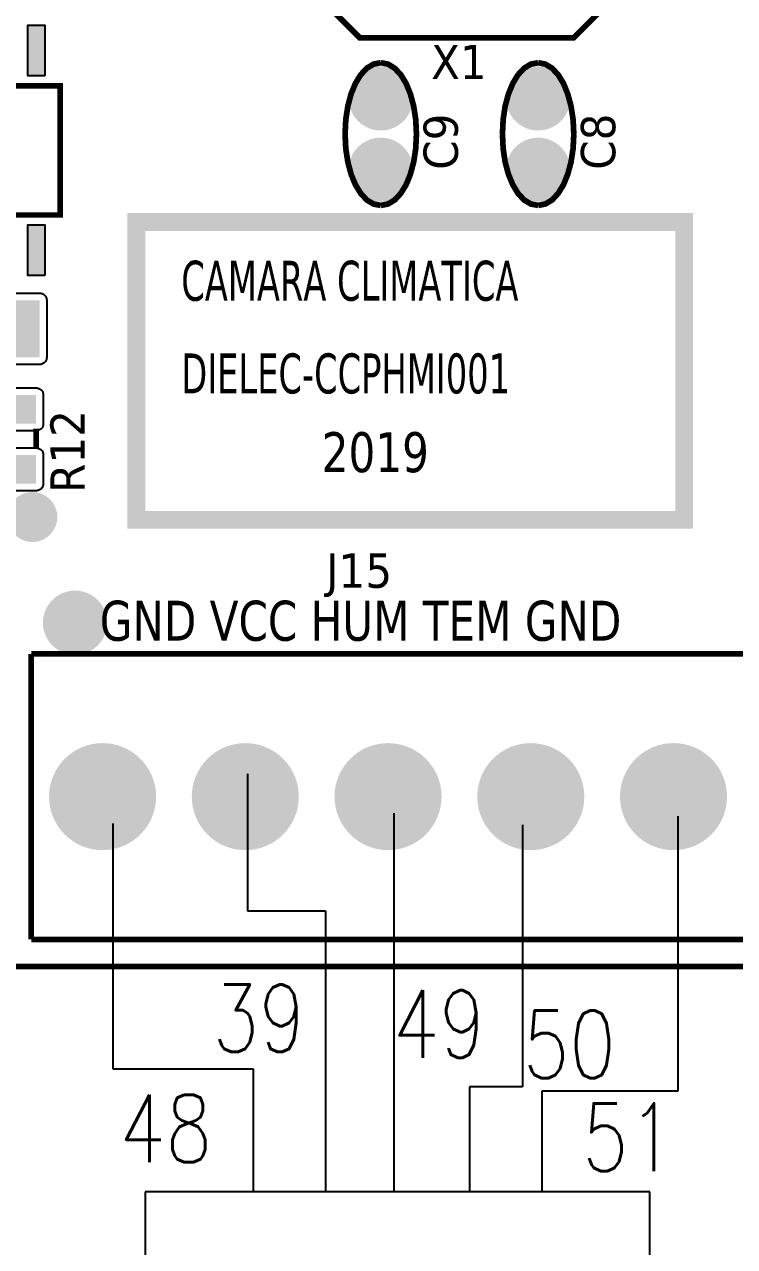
# Model space of a CAD drawing. Header units: millimetres. Extents: x 123.5 to 144.3, y 105.4 to 121.6.
# Drawn here: x 127.689 to 129.659, y 108.794 to 112.185 of the extents above; entities that cross this region are included whole.
import ezdxf
from ezdxf.enums import TextEntityAlignment as Align

# ---------------------------------------------------------------- set-up
doc = ezdxf.new("R2010")
doc.units = ezdxf.units.MM
for name, color, linetype in [('DESC', 250, 'Continuous'), ('MISC', 7, 'Continuous'), ('SYMS', 7, 'Continuous'), ('TAGS', 250, 'Continuous'), ('TERMS', 250, 'Continuous'), ('WIRES', 7, 'Continuous')]:
    doc.layers.add(name, color=color, linetype=linetype)
doc.layers.add('WIRENO', color=7, linetype='Continuous', true_color=0x000000)
doc.styles.get("Standard").update_dxf_attribs({"font": 'tahoma.ttf'})
doc.styles.add('WD', font='romans.shx')

# ---------------------------------------------------------------- blocks, each defined once
blk = doc.blocks.new('RPAD')
blk.add_trace([(-0.5, -0.5), (-0.5, 0.5), (0.5, -0.5), (0.5, 0.5)])
blk = doc.blocks.new('EPAD')
at = {"const_width": 0.5}
blk.add_lwpolyline([(-0.25, 0, 1), (0.25, 0, 1)], format="xyb", close=True, dxfattribs=at)
blk = doc.blocks.new('CCRPBoard')
for points, const_width in [([(128.0158, 111.7979), (133.3334, 111.7979), (133.3334, 115.2063), (128.0158, 115.2063), (128.0158, 111.7979)], 0.008), ([(128.0158, 111.7979), (133.3334, 111.7979), (133.3334, 115.2063), (128.0158, 115.2063), (128.0158, 111.7979)], 0.008), ([(128.0158, 111.7979), (133.3334, 111.7979), (133.3334, 115.2063), (128.0158, 115.2063), (128.0158, 111.7979)], 0.008), ([(130.3414, 113.0995), (130.0414, 113.0995), (129.9914, 113.1495), (129.9914, 113.2495), (130.0414, 113.2995), (130.3414, 113.2995), (130.3914, 113.2495), (130.3914, 113.1495), (130.3414, 113.0995)], 0.008), ([(130.3414, 113.0995), (130.0414, 113.0995), (129.9914, 113.1495), (129.9914, 113.2495), (130.0414, 113.2995), (130.3414, 113.2995), (130.3914, 113.2495), (130.3914, 113.1495), (130.3414, 113.0995)], 0.008), ([(130.3414, 113.0995), (130.0414, 113.0995), (129.9914, 113.1495), (129.9914, 113.2495), (130.0414, 113.2995), (130.3414, 113.2995), (130.3914, 113.2495), (130.3914, 113.1495), (130.3414, 113.0995)], 0.008), ([(130.0709, 113.0645), (130.0607, 113.0625), (130.0513, 113.0567), (130.0428, 113.0476), (130.0354, 113.0355), (130.0293, 113.0207), (130.0248, 113.0037), (130.0219, 112.9849), (130.0209, 112.9645)], 0.008), ([(130.0709, 113.0645), (130.0607, 113.0625), (130.0513, 113.0567), (130.0428, 113.0476), (130.0354, 113.0355), (130.0293, 113.0207), (130.0248, 113.0037), (130.0219, 112.9849), (130.0209, 112.9645)], 0.008), ([(130.0709, 113.0645), (130.0607, 113.0625), (130.0513, 113.0567), (130.0428, 113.0476), (130.0354, 113.0355), (130.0293, 113.0207), (130.0248, 113.0037), (130.0219, 112.9849), (130.0209, 112.9645)], 0.008), ([(130.0709, 113.0645), (130.0811, 113.0625), (130.0905, 113.0567), (130.099, 113.0476), (130.1064, 113.0355), (130.1124, 113.0207), (130.117, 113.0037), (130.1199, 112.9849), (130.1209, 112.9645)], 0.008), ([(130.0709, 113.0645), (130.0811, 113.0625), (130.0905, 113.0567), (130.099, 113.0476), (130.1064, 113.0355), (130.1124, 113.0207), (130.117, 113.0037), (130.1199, 112.9849), (130.1209, 112.9645)], 0.008), ([(130.0709, 113.0645), (130.0811, 113.0625), (130.0905, 113.0567), (130.099, 113.0476), (130.1064, 113.0355), (130.1124, 113.0207), (130.117, 113.0037), (130.1199, 112.9849), (130.1209, 112.9645)], 0.008), ([(130.2914, 113.0645), (130.2812, 113.0625), (130.2717, 113.0567), (130.2632, 113.0476), (130.2559, 113.0355), (130.2498, 113.0207), (130.2452, 113.0037), (130.2424, 112.9849), (130.2414, 112.9645)], 0.008), ([(130.2914, 113.0645), (130.2812, 113.0625), (130.2717, 113.0567), (130.2632, 113.0476), (130.2559, 113.0355), (130.2498, 113.0207), (130.2452, 113.0037), (130.2424, 112.9849), (130.2414, 112.9645)], 0.008), ([(130.2914, 113.0645), (130.2812, 113.0625), (130.2717, 113.0567), (130.2632, 113.0476), (130.2559, 113.0355), (130.2498, 113.0207), (130.2452, 113.0037), (130.2424, 112.9849), (130.2414, 112.9645)], 0.008), ([(130.2914, 113.0645), (130.3015, 113.0625), (130.311, 113.0567), (130.3195, 113.0476), (130.3269, 113.0355), (130.3329, 113.0207), (130.3375, 113.0037), (130.3404, 112.9849), (130.3414, 112.9645)], 0.008), ([(130.2914, 113.0645), (130.3015, 113.0625), (130.311, 113.0567), (130.3195, 113.0476), (130.3269, 113.0355), (130.3329, 113.0207), (130.3375, 113.0037), (130.3404, 112.9849), (130.3414, 112.9645)], 0.008), ([(130.2914, 113.0645), (130.3015, 113.0625), (130.311, 113.0567), (130.3195, 113.0476), (130.3269, 113.0355), (130.3329, 113.0207), (130.3375, 113.0037), (130.3404, 112.9849), (130.3414, 112.9645)], 0.008), ([(129.6215, 112.8511), (129.6215, 113.0322), (129.4049, 113.0322), (129.4049, 112.8511), (129.6215, 112.8511)], 0.00787), ([(129.6215, 112.8511), (129.6215, 113.0322), (129.4049, 113.0322), (129.4049, 112.8511), (129.6215, 112.8511)], 0.00787), ([(129.6215, 112.8511), (129.6215, 113.0322), (129.4049, 113.0322), (129.4049, 112.8511), (129.6215, 112.8511)], 0.00787), ([(130.0709, 112.8645), (130.0607, 112.8665), (130.0513, 112.8722), (130.0428, 112.8814), (130.0354, 112.8935), (130.0293, 112.9082), (130.0248, 112.9252), (130.0219, 112.9441), (130.0209, 112.9645)], 0.008), ([(130.0709, 112.8645), (130.0607, 112.8665), (130.0513, 112.8722), (130.0428, 112.8814), (130.0354, 112.8935), (130.0293, 112.9082), (130.0248, 112.9252), (130.0219, 112.9441), (130.0209, 112.9645)], 0.008), ([(130.0709, 112.8645), (130.0607, 112.8665), (130.0513, 112.8722), (130.0428, 112.8814), (130.0354, 112.8935), (130.0293, 112.9082), (130.0248, 112.9252), (130.0219, 112.9441), (130.0209, 112.9645)], 0.008), ([(130.0709, 112.8645), (130.0811, 112.8665), (130.0905, 112.8722), (130.099, 112.8814), (130.1064, 112.8935), (130.1124, 112.9082), (130.117, 112.9252), (130.1199, 112.9441), (130.1209, 112.9645)], 0.008), ([(130.0709, 112.8645), (130.0811, 112.8665), (130.0905, 112.8722), (130.099, 112.8814), (130.1064, 112.8935), (130.1124, 112.9082), (130.117, 112.9252), (130.1199, 112.9441), (130.1209, 112.9645)], 0.008), ([(130.0709, 112.8645), (130.0811, 112.8665), (130.0905, 112.8722), (130.099, 112.8814), (130.1064, 112.8935), (130.1124, 112.9082), (130.117, 112.9252), (130.1199, 112.9441), (130.1209, 112.9645)], 0.008), ([(130.2914, 112.8645), (130.2812, 112.8665), (130.2717, 112.8722), (130.2632, 112.8814), (130.2559, 112.8935), (130.2498, 112.9082), (130.2452, 112.9252), (130.2424, 112.9441), (130.2414, 112.9645)], 0.008), ([(130.2914, 112.8645), (130.2812, 112.8665), (130.2717, 112.8722), (130.2632, 112.8814), (130.2559, 112.8935), (130.2498, 112.9082), (130.2452, 112.9252), (130.2424, 112.9441), (130.2414, 112.9645)], 0.008), ([(130.2914, 112.8645), (130.2812, 112.8665), (130.2717, 112.8722), (130.2632, 112.8814), (130.2559, 112.8935), (130.2498, 112.9082), (130.2452, 112.9252), (130.2424, 112.9441), (130.2414, 112.9645)], 0.008), ([(130.2914, 112.8645), (130.3015, 112.8665), (130.311, 112.8722), (130.3195, 112.8814), (130.3269, 112.8935), (130.3329, 112.9082), (130.3375, 112.9252), (130.3404, 112.9441), (130.3414, 112.9645)], 0.008), ([(130.2914, 112.8645), (130.3015, 112.8665), (130.311, 112.8722), (130.3195, 112.8814), (130.3269, 112.8935), (130.3329, 112.9082), (130.3375, 112.9252), (130.3404, 112.9441), (130.3414, 112.9645)], 0.008), ([(130.2914, 112.8645), (130.3015, 112.8665), (130.311, 112.8722), (130.3195, 112.8814), (130.3269, 112.8935), (130.3329, 112.9082), (130.3375, 112.9252), (130.3404, 112.9441), (130.3414, 112.9645)], 0.008), ([(129.7284, 112.4239), (130.4961, 112.4239), (130.4961, 112.8413), (129.7284, 112.8413), (129.7284, 112.4239)], 0.025), ([(129.7284, 112.4239), (130.4961, 112.4239), (130.4961, 112.8413), (129.7284, 112.8413), (129.7284, 112.4239)], 0.025), ([(129.7284, 112.4239), (130.4961, 112.4239), (130.4961, 112.8413), (129.7284, 112.8413), (129.7284, 112.4239)], 0.025), ([(129.588, 112.5238), (129.588, 112.5518)], 0.008), ([(129.588, 112.5238), (129.588, 112.5518)], 0.008), ([(129.588, 112.5238), (129.588, 112.5518)], 0.008), ([(129.5811, 112.2361), (129.5811, 111.8361)], 0.008), ([(130.5811, 112.2361), (129.5811, 112.2361)], 0.008), ([(129.5811, 112.2361), (129.5811, 111.8361)], 0.008), ([(130.5811, 112.2361), (129.5811, 112.2361)], 0.008), ([(129.5811, 112.2361), (129.5811, 111.8361)], 0.008), ([(130.5811, 112.2361), (129.5811, 112.2361)], 0.008), ([(129.5811, 111.8361), (130.5811, 111.8361)], 0.008), ([(129.5811, 111.8361), (130.5811, 111.8361)], 0.008), ([(129.5811, 111.8361), (130.5811, 111.8361)], 0.008)]:
    blk.add_lwpolyline(points, dxfattribs=dict(const_width=const_width))
for points in [[(129.6002, 113.0459), (129.5762, 113.0459), (129.5762, 113.1169), (129.6002, 113.1169), (129.6002, 113.0459)], [(129.6002, 112.7664), (129.5762, 112.7664), (129.5762, 112.8374), (129.6002, 112.8374), (129.6002, 112.7664)]]:
    blk.add_lwpolyline(points, close=True)
for points in [[(129.5328, 112.7416), (129.5928, 112.7416), (129.5938, 112.7416), (129.5948, 112.7414), (129.5958, 112.7412), (129.5967, 112.7409), (129.5976, 112.7405), (129.5984, 112.74), (129.5992, 112.7394), (129.5999, 112.7388), (129.6005, 112.738), (129.6011, 112.7373), (129.6016, 112.7365), (129.602, 112.7356), (129.6023, 112.7347), (129.6026, 112.7337), (129.6027, 112.7327), (129.6028, 112.7316), (129.6028, 112.6516), (129.6027, 112.6506), (129.6026, 112.6496), (129.6023, 112.6486), (129.602, 112.6477), (129.6016, 112.6468), (129.6011, 112.646), (129.6005, 112.6452), (129.5999, 112.6445), (129.5992, 112.6439), (129.5984, 112.6433), (129.5976, 112.6428), (129.5967, 112.6424), (129.5958, 112.6421), (129.5948, 112.6418), (129.5938, 112.6417), (129.5928, 112.6416), (129.5328, 112.6416)], [(129.538, 112.6088), (129.588, 112.6088), (129.589, 112.6087), (129.5901, 112.6086), (129.591, 112.6084), (129.5919, 112.608), (129.5928, 112.6076), (129.5936, 112.6071), (129.5944, 112.6065), (129.5951, 112.6059), (129.5958, 112.6052), (129.5963, 112.6044), (129.5968, 112.6036), (129.5972, 112.6027), (129.5976, 112.6018), (129.5978, 112.6008), (129.598, 112.5998), (129.598, 112.5988), (129.598, 112.5588), (129.598, 112.5578), (129.5978, 112.5567), (129.5976, 112.5558), (129.5972, 112.5549), (129.5968, 112.554), (129.5963, 112.5532), (129.5958, 112.5524), (129.5951, 112.5517), (129.5944, 112.551), (129.5936, 112.5505), (129.5928, 112.55), (129.5919, 112.5496), (129.591, 112.5492), (129.5901, 112.549), (129.589, 112.5488), (129.588, 112.5488), (129.538, 112.5488)], [(129.538, 112.5248), (129.588, 112.5248), (129.589, 112.5247), (129.5901, 112.5246), (129.591, 112.5244), (129.5919, 112.524), (129.5928, 112.5236), (129.5936, 112.5231), (129.5944, 112.5225), (129.5951, 112.5219), (129.5958, 112.5212), (129.5963, 112.5204), (129.5968, 112.5196), (129.5972, 112.5187), (129.5976, 112.5178), (129.5978, 112.5168), (129.598, 112.5158), (129.598, 112.5148), (129.598, 112.4748), (129.598, 112.4738), (129.5978, 112.4727), (129.5976, 112.4718), (129.5972, 112.4709), (129.5968, 112.47), (129.5963, 112.4692), (129.5958, 112.4684), (129.5951, 112.4677), (129.5944, 112.467), (129.5936, 112.4665), (129.5928, 112.466), (129.5919, 112.4656), (129.591, 112.4652), (129.5901, 112.465), (129.589, 112.4648), (129.588, 112.4648), (129.538, 112.4648)]]:
    blk.add_lwpolyline(points)
for p, xscale, yscale, rotation in [((129.5882, 113.0814), 0.024, 0.071, 180), ((129.5882, 112.8019), 0.024, 0.071, 180), ((129.563, 112.5788), 0.04, 0.05, 90), ((129.563, 112.4948), 0.04, 0.05, 90)]:
    blk.add_blockref('RPAD', p, dxfattribs=dict(xscale=xscale, yscale=yscale, rotation=rotation))
for name, p, xscale, yscale in [('EPAD', (130.0709, 113.0145), 0.09, 0.09), ('EPAD', (130.2914, 113.0145), 0.09, 0.09), ('EPAD', (130.0709, 112.9145), 0.09, 0.09), ('EPAD', (130.2914, 112.9145), 0.09, 0.09), ('RPAD', (129.5628, 112.6916), 0.06, 0.08), ('EPAD', (129.5827, 112.4279), 0.07, 0.07), ('EPAD', (129.6425, 112.2798), 0.09, 0.09), ('EPAD', (129.6811, 112.0361), 0.15, 0.15), ('EPAD', (129.8811, 112.0361), 0.15, 0.15), ('EPAD', (130.0811, 112.0361), 0.15, 0.15), ('EPAD', (130.2811, 112.0361), 0.15, 0.15), ('EPAD', (130.4811, 112.0361), 0.15, 0.15)]:
    blk.add_blockref(name, p, dxfattribs=dict(xscale=xscale, yscale=yscale))
for s, height, width, p in [('X1', 0.048, 1.041667, (130.1414, 113.0415)), ('X1', 0.048, 1.041667, (130.1414, 113.0415)), ('X1', 0.048, 1.041667, (130.1414, 113.0415)), ('CAMARA CLIMATICA', 0.056, 0.714286, (129.7914, 112.731)), ('CAMARA CLIMATICA', 0.056, 0.714286, (129.7914, 112.731)), ('CAMARA CLIMATICA', 0.056, 0.714286, (129.7914, 112.731)), ('DIELEC-CCPHMI001', 0.056, 0.714286, (129.7914, 112.6011)), ('DIELEC-CCPHMI001', 0.056, 0.714286, (129.7914, 112.6011)), ('DIELEC-CCPHMI001', 0.056, 0.714286, (129.7914, 112.6011)), ('2019', 0.056, 0.892857, (129.9882, 112.4908)), ('2019', 0.056, 0.892857, (129.9882, 112.4908)), ('2019', 0.056, 0.892857, (129.9882, 112.4908)), ('J15', 0.048, 1.041667, (129.9943, 112.3288)), ('J15', 0.048, 1.041667, (129.9943, 112.3288)), ('J15', 0.048, 1.041667, (129.9943, 112.3288)), ('GND VCC HUM TEM GND', 0.056, 0.892857, (129.6772, 112.2546)), ('GND VCC HUM TEM GND', 0.056, 0.892857, (129.6772, 112.2546)), ('GND VCC HUM TEM GND', 0.056, 0.892857, (129.6772, 112.2546))]:
    blk.add_text(s, height=height, dxfattribs=dict(width=width)).set_placement(p)
at = {"width": 1.041667}
for s, p in [('C9', (130.1789, 112.9145)), ('C9', (130.1789, 112.9145)), ('C9', (130.1789, 112.9145)), ('C8', (130.3994, 112.9145)), ('C8', (130.3994, 112.9145)), ('C8', (130.3994, 112.9145)), ('R12', (129.656, 112.4618)), ('R12', (129.656, 112.4618)), ('R12', (129.656, 112.4618))]:
    blk.add_text(s, height=0.048, rotation=90, dxfattribs=at).set_placement(p)
blk = doc.blocks.new('VCN1_1PJ_F0BC')
at = {"layer": 'SYMS'}
for p, q in [((-0.3, 0.3), (-0.3, -0.2)), ((1.1, 0.3), (-0.3, 0.3)), ((1.1, -0.2), (1.1, 0.3)), ((-0.3, 0), (1.1, 0)), ((-0.2, -0.3), (1, -0.3))]:
    blk.add_line(p, q, dxfattribs=at)
for centre, start, end in [((-0.2, -0.2), 180, 270), ((1, -0.2), 270, 0)]:
    blk.add_arc(centre, 0.1, start, end, dxfattribs=at)
at = {"layer": 'DESC', "style": 'WD', "flags": 1}
blk.add_attdef('WD_JUMPERS', (0, 0), '', height=0.01, dxfattribs=at)
at = {"layer": 'SYMS', "linetype": 'Continuous', "style": 'WD', "flags": 8}
for tag, p in [('TERMDESC01J', (-0.05, 0.4)), ('TERMDESC02J', (0.15, 0.4)), ('TERMDESC03J', (0.35, 0.4)), ('TERMDESC04J', (0.55, 0.4)), ('TERMDESC05J', (0.75, 0.4))]:
    blk.add_attdef(tag, p, '', height=0.1, rotation=90, dxfattribs=at)
for tag, p in [('X2WIRE01J', (0.05, 0.4)), ('X2WIRE02J', (0.25, 0.4)), ('X2WIRE03J', (0.45, 0.4)), ('X2WIRE04J', (0.65, 0.4)), ('X2WIRE05J', (0.85, 0.4))]:
    blk.add_attdef(tag, text='', height=0.1, rotation=90, dxfattribs=at).set_placement(p, align=Align.TOP_LEFT)
at = {"layer": 'SYMS', "style": 'WD', "width": 0.7}
for tag, p in [('INST', (-0.3812, 0.8123)), ('LOC', (-0.3812, 0.6427)), ('DESC1', (-0.375, 0.4687)), ('DESC2', (-0.375, 0.2875)), ('DESC3', (-0.375, 0.1125)), ('XREF', (-0.375, -0.2375))]:
    blk.add_attdef(tag, text='', height=0.125, dxfattribs=at).set_placement(p, align=Align.RIGHT)
at = {"layer": 'SYMS', "style": 'WD'}
for tag, p, flags in [('ACE_FLAG', (-0.2071, 0.4342), 9), ('FAMILY', (-0.1942, 0.4074), 9), ('X2TERM01J', (0, 0.3), 1), ('X2TERM02J', (0.2, 0.3), 1), ('X2TERM03J', (0.4, 0.3), 1), ('X2TERM04J', (0.6, 0.3), 1), ('X2TERM05J', (0.8, 0.3), 1), ('WDBLKNAM', (0.175, 0.125), 9), ('GENDER', (0.1093, 0.0795), 9), ('X1LINK', (1.175, 0), 1), ('X8TERM01P', (0, -0.3), 1), ('X8TERM02P', (0.2, -0.3), 1), ('X8TERM03P', (0.4, -0.3), 1), ('X8TERM04P', (0.6, -0.3), 1), ('X8TERM05P', (0.8, -0.3), 1)]:
    blk.add_attdef(tag, p, '', height=0.01, dxfattribs=dict(at, flags=flags))
at = {"layer": 'SYMS', "linetype": 'Continuous', "style": 'WD', "flags": 9}
for tag, p in [('CAT', (-0.1692, 0.3632)), ('MFG', (-0.1711, 0.3438)), ('ASSYCODE', (-0.1875, 0.3125))]:
    blk.add_attdef(tag, text='', height=0.01, dxfattribs=at).set_placement(p, align=Align.CENTER)
at = {"layer": 'SYMS', "color": 7, "style": 'WD'}
for tag, p in [('X2_TINY_DOT_DONT_REMOVE_01J', (0, 0.3)), ('X2_TINY_DOT_DONT_REMOVE_02J', (0.2, 0.3)), ('X2_TINY_DOT_DONT_REMOVE_03J', (0.4, 0.3)), ('X2_TINY_DOT_DONT_REMOVE_04J', (0.6, 0.3)), ('X2_TINY_DOT_DONT_REMOVE_05J', (0.8, 0.3)), ('X8_TINY_DOT_DONT_REMOVE_01P', (0, -0.3)), ('X8_TINY_DOT_DONT_REMOVE_02P', (0.2, -0.3)), ('X8_TINY_DOT_DONT_REMOVE_03P', (0.4, -0.3)), ('X8_TINY_DOT_DONT_REMOVE_04P', (0.6, -0.3)), ('X8_TINY_DOT_DONT_REMOVE_05P', (0.8, -0.3))]:
    blk.add_attdef(tag, p, '', height=0.0001, dxfattribs=at)
at = {"layer": 'SYMS', "linetype": 'Continuous', "style": 'WD'}
for tag, flags, p in [('TERM01J', 9, (0, 0.15)), ('TERM02J', 9, (0.2, 0.15)), ('TERM03J', 9, (0.4, 0.15)), ('TERM04J', 9, (0.6, 0.15)), ('TERM05J', 9, (0.8, 0.15)), ('TERM01P', 8, (0, -0.15)), ('TERM02P', 8, (0.2, -0.15)), ('TERM03P', 8, (0.4, -0.15)), ('TERM04P', 8, (0.6, -0.15)), ('TERM05P', 8, (0.8, -0.15))]:
    blk.add_attdef(tag, text='', height=0.125, dxfattribs=dict(at, flags=flags)).set_placement(p, align=Align.MIDDLE_CENTER)
at = {"layer": 'SYMS', "style": 'WD'}
blk.add_attdef('TAG1', text='', height=0.125, dxfattribs=at).set_placement((-0.375, -0.0625), align=Align.RIGHT)
at = {"layer": 'SYMS', "linetype": 'Continuous', "style": 'WD', "flags": 8}
for tag, p in [('TERMDESC01P', (-0.05, -0.4)), ('TERMDESC02P', (0.15, -0.4)), ('TERMDESC03P', (0.35, -0.4)), ('TERMDESC04P', (0.55, -0.4)), ('TERMDESC05P', (0.75, -0.4))]:
    blk.add_attdef(tag, text='', height=0.1, rotation=90, dxfattribs=at).set_placement(p, align=Align.RIGHT)
for tag, p in [('X8WIRE01P', (0.05, -0.4)), ('X8WIRE02P', (0.25, -0.4)), ('X8WIRE03P', (0.45, -0.4)), ('X8WIRE04P', (0.65, -0.4)), ('X8WIRE05P', (0.85, -0.4))]:
    blk.add_attdef(tag, text='', height=0.1, rotation=90, dxfattribs=at).set_placement(p, align=Align.TOP_RIGHT)
blk = doc.blocks.new('WD_WNV')
at = {"style": 'WD', "flags": 1}
for tag, p in [('W01USER', (-0.0625, 0.0938)), ('W02USER', (-0.0625, 0.0859)), ('W03USER', (-0.0625, 0.0781)), ('W04USER', (-0.0625, 0.0703)), ('W05USER', (-0.0625, 0.0625)), ('W06USER', (-0.0625, 0.0547)), ('W07USER', (-0.0625, 0.0469)), ('W08USER', (-0.0625, 0.0391)), ('W09USER', (-0.0625, 0.0312)), ('W10USER', (-0.0625, 0.0234))]:
    blk.add_attdef(tag, text='', height=0.005, dxfattribs=at).set_placement(p, align=Align.CENTER)
at = {"linetype": 'Continuous', "style": 'WD', "width": 0.8}
blk.add_attdef('WIRENO', text='', height=0.125, dxfattribs=at).set_placement((-0.05, 0), align=Align.MIDDLE_RIGHT)
blk = doc.blocks.new('WD_WNH')
at = {"linetype": 'Continuous', "style": 'WD', "width": 0.8}
blk.add_attdef('WIRENO', text='', height=0.125, dxfattribs=at).set_placement((0, 0.0625), align=Align.CENTER)
at = {"style": 'WD', "flags": 1}
for tag, p in [('W01USER', (0, 0.0781)), ('W02USER', (0, 0.0703)), ('W03USER', (0, 0.0625)), ('W04USER', (0, 0.0547)), ('W05USER', (0, 0.0469)), ('W06USER', (0, 0.0391)), ('W07USER', (0, 0.0312)), ('W08USER', (0, 0.0234)), ('W09USER', (0, 0.0156)), ('W10USER', (0, 0.0078))]:
    blk.add_attdef(tag, text='', height=0.005, dxfattribs=at).set_placement(p, align=Align.CENTER)

msp = doc.modelspace()

# ---------------------------------------------------------------- linework, layer by layer
at = {"layer": 'WIRES'}
for p, q in [((128.3073, 110.1052), (128.3073, 109.7252)), ((128.7136, 109.9964), (128.7136, 108.9453)), ((127.9339, 109.9673), (127.9339, 109.2871)), ((129.0708, 109.9639), (129.0708, 109.2371)), ((129.5011, 109.9882), (129.5011, 109.2251)), ((128.3073, 109.7252), (128.5236, 109.7252)), ((128.5236, 109.7252), (128.5236, 108.9453)), ((127.9339, 109.2871), (128.3236, 109.2871)), ((128.3236, 109.2871), (128.3236, 108.9453)), ((129.0708, 109.2371), (128.9236, 109.2371)), ((128.9236, 109.2371), (128.9236, 108.9453)), ((129.5011, 109.2251), (129.1236, 109.2251)), ((129.1236, 109.2251), (129.1236, 108.9453))]:
    msp.add_line(p, q, dxfattribs=at)

# ---------------------------------------------------------------- block references
at = {"layer": 'DESC', "xscale": 1.98, "yscale": 1.98, "zscale": 1.98}
msp.add_blockref('CCRPBoard', (-128.8632, -111.7893), dxfattribs=at)
at = {"layer": 'DESC'}
ref = msp.add_blockref('VCN1_1PJ_F0BC', (128.3236, 108.6453), dxfattribs=at)
ref.add_attrib('TAG1', 'SENSOR HUMEDAD', dxfattribs={"layer": 'TAGS', "height": 0.125, "style": 'WD'}).set_placement((129.6151, 107.8103), align=Align.RIGHT)
ref.add_attrib('X8_TINY_DOT_DONT_REMOVE_01P', '.', (128.3236, 108.3453), dxfattribs={"layer": 'MISC', "color": 7, "height": 0.0001, "style": 'WD'})
ref.add_attrib('X2_TINY_DOT_DONT_REMOVE_01J', '.', (128.3236, 108.9453), dxfattribs={"layer": 'MISC', "color": 7, "height": 0.0001, "style": 'WD'})
ref.add_attrib('TERM01P', '1', dxfattribs={"layer": 'TERMS', "linetype": 'Continuous', "height": 0.125, "style": 'WD', "flags": 8}).set_placement((128.3236, 108.4953), align=Align.MIDDLE_CENTER)
ref.add_attrib('X8_TINY_DOT_DONT_REMOVE_02P', '.', (128.5236, 108.3453), dxfattribs={"layer": 'MISC', "color": 7, "height": 0.0001, "style": 'WD'})
ref.add_attrib('X2_TINY_DOT_DONT_REMOVE_02J', '.', (128.5236, 108.9453), dxfattribs={"layer": 'MISC', "color": 7, "height": 0.0001, "style": 'WD'})
ref.add_attrib('TERM02P', '2', dxfattribs={"layer": 'TERMS', "linetype": 'Continuous', "height": 0.125, "style": 'WD', "flags": 8}).set_placement((128.5236, 108.4953), align=Align.MIDDLE_CENTER)
ref.add_attrib('X8_TINY_DOT_DONT_REMOVE_03P', '.', (128.7236, 108.3453), dxfattribs={"layer": 'MISC', "color": 7, "height": 0.0001, "style": 'WD'})
ref.add_attrib('X2_TINY_DOT_DONT_REMOVE_03J', '.', (128.7236, 108.9453), dxfattribs={"layer": 'MISC', "color": 7, "height": 0.0001, "style": 'WD'})
ref.add_attrib('TERM03P', '3', dxfattribs={"layer": 'TERMS', "linetype": 'Continuous', "height": 0.125, "style": 'WD', "flags": 8}).set_placement((128.7236, 108.4953), align=Align.MIDDLE_CENTER)
ref.add_attrib('X8_TINY_DOT_DONT_REMOVE_04P', '.', (128.9236, 108.3453), dxfattribs={"layer": 'MISC', "color": 7, "height": 0.0001, "style": 'WD'})
ref.add_attrib('X2_TINY_DOT_DONT_REMOVE_04J', '.', (128.9236, 108.9453), dxfattribs={"layer": 'MISC', "color": 7, "height": 0.0001, "style": 'WD'})
ref.add_attrib('TERM04P', '4', dxfattribs={"layer": 'TERMS', "linetype": 'Continuous', "height": 0.125, "style": 'WD', "flags": 8}).set_placement((128.9236, 108.4953), align=Align.MIDDLE_CENTER)
ref.add_attrib('X8_TINY_DOT_DONT_REMOVE_05P', '.', (129.1236, 108.3453), dxfattribs={"layer": 'MISC', "color": 7, "height": 0.0001, "style": 'WD'})
ref.add_attrib('X2_TINY_DOT_DONT_REMOVE_05J', '.', (129.1236, 108.9453), dxfattribs={"layer": 'MISC', "color": 7, "height": 0.0001, "style": 'WD'})
ref.add_attrib('TERM05P', '5', dxfattribs={"layer": 'TERMS', "linetype": 'Continuous', "height": 0.125, "style": 'WD', "flags": 8}).set_placement((129.1236, 108.4953), align=Align.MIDDLE_CENTER)
at = {"layer": 'WIRENO'}
ref = msp.add_blockref('WD_WNV', (128.5429, 109.4276), dxfattribs=dict(at, xscale=1.5, yscale=1.5, zscale=1.5))
ref.add_attrib('WIRENO', '39', dxfattribs={"linetype": 'Continuous', "height": 0.1875, "style": 'WD', "width": 0.8}).set_placement((128.4679, 109.4276), align=Align.MIDDLE_RIGHT)
ref = msp.add_blockref('WD_WNV', (129.6924, 109.7864), dxfattribs=dict(at, xscale=1.5, yscale=1.5, zscale=1.5))
ref.add_attrib('WIRENO', '49', dxfattribs={"linetype": 'Continuous', "height": 0.1875, "style": 'WD', "width": 0.8}).set_placement((128.9679, 109.4114), align=Align.MIDDLE_RIGHT)
ref = msp.add_blockref('WD_WNH', (128.7133, 108.8863), dxfattribs=dict(at, xscale=1.5, yscale=1.5, zscale=1.5))
ref.add_attrib('WIRENO', '50', dxfattribs={"linetype": 'Continuous', "height": 0.1875, "style": 'WD', "width": 0.8}).set_placement((129.2004, 109.2613), align=Align.CENTER)
ref = msp.add_blockref('WD_WNV', (128.2839, 109.1214), dxfattribs=dict(at, xscale=1.5, yscale=1.5, zscale=1.5))
ref.add_attrib('WIRENO', '48', dxfattribs={"linetype": 'Continuous', "height": 0.1875, "style": 'WD', "width": 0.8}).set_placement((128.2089, 109.1214), align=Align.MIDDLE_RIGHT)
ref = msp.add_blockref('WD_WNH', (129.3645, 109.2847), dxfattribs=dict(at, xscale=1.5, yscale=1.5, zscale=1.5))
ref.add_attrib('WIRENO', '51', dxfattribs={"linetype": 'Continuous', "height": 0.1875, "style": 'WD', "width": 0.8}).set_placement((129.3645, 109.191), align=Align.TOP_CENTER)

doc.saveas('drawing.dxf')
